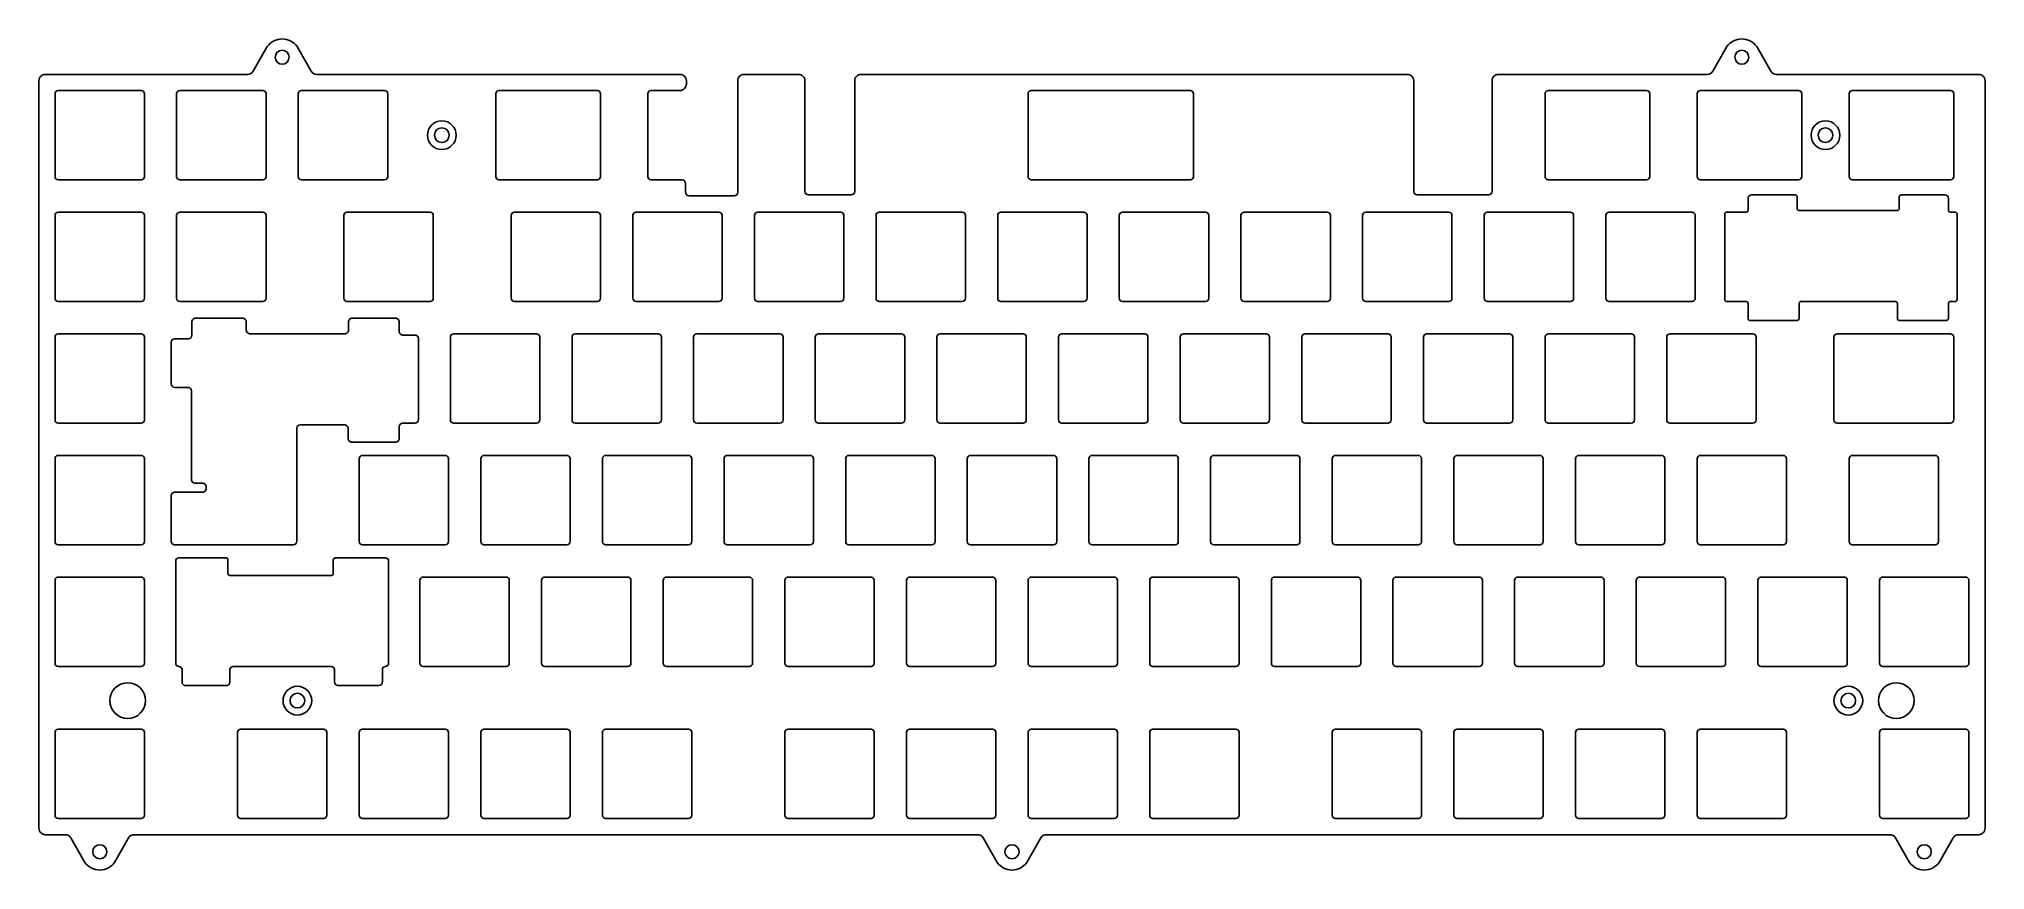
# Model space of a CAD drawing. Header units: millimetres. Extents: x -305 to 0, y -1 to 129.
import ezdxf

# ---------------------------------------------------------------- set-up
doc = ezdxf.new("R2010")
doc.units = ezdxf.units.MM
doc.layers.get('0').update_dxf_attribs({"linetype": 'CONTINUOUS'})

msp = doc.modelspace()

# ---------------------------------------------------------------- linework, layer by layer
for points in [[(-203.53, 106.75, 0.414214), (-204.08, 107.3), (-208.91, 107.3, -0.414214), (-209.41, 107.8), (-209.41, 120.8, -0.414214), (-208.91, 121.3), (-204.4, 121.3, 0.414214), (-203.4, 122.3), (-203.4, 122.82, 0.414214), (-204.4, 123.82), (-261.31, 123.82, -0.269353), (-262.17, 124.33), (-264.37, 128.18, 0.511628), (-269.03, 128.18), (-271.23, 124.33, -0.269353), (-272.09, 123.82), (-303.8, 123.82, 0.414214), (-304.8, 122.82), (-304.8, 5.76, 0.414214), (-303.8, 4.76), (-300.67, 4.76, -0.269353), (-299.8, 4.26), (-297.6, 0.41, 0.511628), (-292.94, 0.41), (-290.75, 4.26, -0.269353), (-289.88, 4.76), (-157.79, 4.76, -0.269353), (-156.93, 4.26), (-154.73, 0.41, 0.511628), (-150.07, 0.41), (-147.87, 4.26, -0.269353), (-147.01, 4.76), (-14.92, 4.76, -0.269353), (-14.05, 4.26), (-11.85, 0.41, 0.511628), (-7.19, 0.41), (-5, 4.26, -0.269353), (-4.13, 4.76), (-1, 4.76, 0.414214), (0, 5.76), (0, 122.82, 0.414214), (-1, 123.82), (-32.71, 123.82, -0.269353), (-33.58, 124.33), (-35.77, 128.18, 0.511628), (-40.43, 128.18), (-42.63, 124.33, -0.269353), (-43.49, 123.82), (-76.21, 123.82, 0.414214), (-77.21, 122.82), (-77.21, 105.5, -0.414214), (-77.76, 104.95), (-88.93, 104.95, -0.414214), (-89.48, 105.5), (-89.48, 122.82, 0.414214), (-90.48, 123.82), (-176.02, 123.82, 0.414214), (-177.02, 122.82), (-177.02, 105.5, -0.414214), (-177.57, 104.95), (-184.29, 104.95, -0.414214), (-184.84, 105.5), (-184.84, 122.82, 0.414214), (-185.84, 123.82), (-194.36, 123.82, 0.414214), (-195.36, 122.82), (-195.36, 105.35, -0.414214), (-195.91, 104.8), (-202.98, 104.8, -0.414214), (-203.53, 105.35)], [(-203.53, 106.75, 0.414214), (-204.08, 107.3), (-208.91, 107.3, -0.414214), (-209.41, 107.8), (-209.41, 120.8, -0.414214), (-208.91, 121.3), (-204.4, 121.3, 0.414214), (-203.4, 122.3), (-203.4, 122.82, 0.414214), (-204.4, 123.82), (-261.31, 123.82, -0.269353), (-262.17, 124.33), (-264.37, 128.18, 0.511628), (-269.03, 128.18), (-271.23, 124.33, -0.269353), (-272.09, 123.82), (-303.8, 123.82, 0.414214), (-304.8, 122.82), (-304.8, 5.76, 0.414214), (-303.8, 4.76), (-300.67, 4.76, -0.269353), (-299.8, 4.26), (-297.6, 0.41, 0.511628), (-292.94, 0.41), (-290.75, 4.26, -0.269353), (-289.88, 4.76), (-157.79, 4.76, -0.269353), (-156.93, 4.26), (-154.73, 0.41, 0.511628), (-150.07, 0.41), (-147.87, 4.26, -0.269353), (-147.01, 4.76), (-14.92, 4.76, -0.269353), (-14.05, 4.26), (-11.85, 0.41, 0.511628), (-7.19, 0.41), (-5, 4.26, -0.269353), (-4.13, 4.76), (-1, 4.76, 0.414214), (0, 5.76), (0, 122.82, 0.414214), (-1, 123.82), (-32.71, 123.82, -0.269353), (-33.58, 124.33), (-35.77, 128.18, 0.511628), (-40.43, 128.18), (-42.63, 124.33, -0.269353), (-43.49, 123.82), (-76.21, 123.82, 0.414214), (-77.21, 122.82), (-77.21, 105.5, -0.414214), (-77.76, 104.95), (-88.93, 104.95, -0.414214), (-89.48, 105.5), (-89.48, 122.82, 0.414214), (-90.48, 123.82), (-176.02, 123.82, 0.414214), (-177.02, 122.82), (-177.02, 105.5, -0.414214), (-177.57, 104.95), (-184.29, 104.95, -0.414214), (-184.84, 105.5), (-184.84, 122.82, 0.414214), (-185.84, 123.82), (-194.36, 123.82, 0.414214), (-195.36, 122.82), (-195.36, 105.35, -0.414214), (-195.91, 104.8), (-202.98, 104.8, -0.414214), (-203.53, 105.35)], [(-288.78, 107.3), (-301.78, 107.3, -0.414214), (-302.28, 107.8), (-302.28, 120.8, -0.414214), (-301.78, 121.3), (-288.78, 121.3, -0.414214), (-288.28, 120.8), (-288.28, 107.8, -0.414214)], [(-288.78, 107.3), (-301.78, 107.3, -0.414214), (-302.28, 107.8), (-302.28, 120.8, -0.414214), (-301.78, 121.3), (-288.78, 121.3, -0.414214), (-288.28, 120.8), (-288.28, 107.8, -0.414214)], [(-269.73, 107.3), (-282.73, 107.3, -0.414214), (-283.23, 107.8), (-283.23, 120.8, -0.414214), (-282.73, 121.3), (-269.73, 121.3, -0.414214), (-269.23, 120.8), (-269.23, 107.8, -0.414214)], [(-269.73, 107.3), (-282.73, 107.3, -0.414214), (-283.23, 107.8), (-283.23, 120.8, -0.414214), (-282.73, 121.3), (-269.73, 121.3, -0.414214), (-269.23, 120.8), (-269.23, 107.8, -0.414214)], [(-250.68, 107.3), (-263.68, 107.3, -0.414214), (-264.18, 107.8), (-264.18, 120.8, -0.414214), (-263.68, 121.3), (-250.68, 121.3, -0.414214), (-250.18, 120.8), (-250.18, 107.8, -0.414214)], [(-250.68, 107.3), (-263.68, 107.3, -0.414214), (-264.18, 107.8), (-264.18, 120.8, -0.414214), (-263.68, 121.3), (-250.68, 121.3, -0.414214), (-250.18, 120.8), (-250.18, 107.8, -0.414214)], [(-232.72, 121.3), (-217.34, 121.3, -0.414214), (-216.84, 120.8), (-216.84, 107.8, -0.414214), (-217.34, 107.3), (-232.72, 107.3, -0.414214), (-233.22, 107.8), (-233.22, 120.8, -0.414214)], [(-232.72, 121.3), (-217.34, 121.3, -0.414214), (-216.84, 120.8), (-216.84, 107.8, -0.414214), (-217.34, 107.3), (-232.72, 107.3, -0.414214), (-233.22, 107.8), (-233.22, 120.8, -0.414214)], [(-124.47, 107.3), (-149.38, 107.3, -0.414214), (-149.88, 107.8), (-149.88, 120.8, -0.414214), (-149.38, 121.3), (-124.47, 121.3, -0.414214), (-123.97, 120.8), (-123.97, 107.8, -0.414214)], [(-124.47, 107.3), (-149.38, 107.3, -0.414214), (-149.88, 107.8), (-149.88, 120.8, -0.414214), (-149.38, 121.3), (-124.47, 121.3, -0.414214), (-123.97, 120.8), (-123.97, 107.8, -0.414214)], [(-53.03, 107.3), (-68.41, 107.3, -0.414214), (-68.91, 107.8), (-68.91, 120.8, -0.414214), (-68.41, 121.3), (-53.03, 121.3, -0.414214), (-52.53, 120.8), (-52.53, 107.8, -0.414214)], [(-53.03, 107.3), (-68.41, 107.3, -0.414214), (-68.91, 107.8), (-68.91, 120.8, -0.414214), (-68.41, 121.3), (-53.03, 121.3, -0.414214), (-52.53, 120.8), (-52.53, 107.8, -0.414214)], [(-29.22, 107.3), (-44.6, 107.3, -0.414214), (-45.1, 107.8), (-45.1, 120.8, -0.414214), (-44.6, 121.3), (-29.22, 121.3, -0.414214), (-28.72, 120.8), (-28.72, 107.8, -0.414214)], [(-29.22, 107.3), (-44.6, 107.3, -0.414214), (-45.1, 107.8), (-45.1, 120.8, -0.414214), (-44.6, 121.3), (-29.22, 121.3, -0.414214), (-28.72, 120.8), (-28.72, 107.8, -0.414214)], [(-5.41, 107.3), (-20.79, 107.3, -0.414214), (-21.29, 107.8), (-21.29, 120.8, -0.414214), (-20.79, 121.3), (-5.41, 121.3, -0.414214), (-4.91, 120.8), (-4.91, 107.8, -0.414214)], [(-5.41, 107.3), (-20.79, 107.3, -0.414214), (-21.29, 107.8), (-21.29, 120.8, -0.414214), (-20.79, 121.3), (-5.41, 121.3, -0.414214), (-4.91, 120.8), (-4.91, 107.8, -0.414214)], [(-29.43, 102.8, 0.414214), (-29.13, 102.5), (-13.73, 102.5, 0.414214), (-13.43, 102.8), (-13.43, 104.64, -0.414214), (-13.13, 104.94), (-6.29, 104.94, -0.414214), (-5.74, 104.39), (-5.74, 102.55, 0.414214), (-5.44, 102.25), (-4.69, 102.25, -0.414214), (-4.39, 101.95), (-4.39, 88.55, -0.414214), (-4.69, 88.25), (-5.44, 88.25, 0.414214), (-5.74, 87.95), (-5.74, 85.6, -0.414214), (-6.04, 85.3), (-13.44, 85.3, -0.414214), (-13.74, 85.6), (-13.74, 87.95, 0.414214), (-14.04, 88.25), (-28.82, 88.25, 0.414214), (-29.12, 87.95), (-29.12, 85.6, -0.414214), (-29.42, 85.3), (-36.82, 85.3, -0.414214), (-37.12, 85.6), (-37.12, 87.95, 0.414214), (-37.42, 88.25), (-40.47, 88.25, -0.414214), (-40.77, 88.55), (-40.77, 101.95, -0.414214), (-40.47, 102.25), (-37.42, 102.25, 0.414214), (-37.12, 102.55), (-37.12, 104.39, -0.414214), (-36.57, 104.94), (-29.73, 104.94, -0.414214), (-29.43, 104.64)], [(-29.43, 102.8, 0.414214), (-29.13, 102.5), (-13.73, 102.5, 0.414214), (-13.43, 102.8), (-13.43, 104.64, -0.414214), (-13.13, 104.94), (-6.29, 104.94, -0.414214), (-5.74, 104.39), (-5.74, 102.55, 0.414214), (-5.44, 102.25), (-4.69, 102.25, -0.414214), (-4.39, 101.95), (-4.39, 88.55, -0.414214), (-4.69, 88.25), (-5.44, 88.25, 0.414214), (-5.74, 87.95), (-5.74, 85.6, -0.414214), (-6.04, 85.3), (-13.44, 85.3, -0.414214), (-13.74, 85.6), (-13.74, 87.95, 0.414214), (-14.04, 88.25), (-28.82, 88.25, 0.414214), (-29.12, 87.95), (-29.12, 85.6, -0.414214), (-29.42, 85.3), (-36.82, 85.3, -0.414214), (-37.12, 85.6), (-37.12, 87.95, 0.414214), (-37.42, 88.25), (-40.47, 88.25, -0.414214), (-40.77, 88.55), (-40.77, 101.95, -0.414214), (-40.47, 102.25), (-37.42, 102.25, 0.414214), (-37.12, 102.55), (-37.12, 104.39, -0.414214), (-36.57, 104.94), (-29.73, 104.94, -0.414214), (-29.43, 104.64)], [(-302.28, 88.75), (-302.28, 101.75, -0.414214), (-301.78, 102.25), (-288.78, 102.25, -0.414214), (-288.28, 101.75), (-288.28, 88.75, -0.414214), (-288.78, 88.25), (-301.78, 88.25, -0.414214)], [(-302.28, 88.75), (-302.28, 101.75, -0.414214), (-301.78, 102.25), (-288.78, 102.25, -0.414214), (-288.28, 101.75), (-288.28, 88.75, -0.414214), (-288.78, 88.25), (-301.78, 88.25, -0.414214)], [(-269.73, 88.25), (-282.73, 88.25, -0.414214), (-283.23, 88.75), (-283.23, 101.75, -0.414214), (-282.73, 102.25), (-269.73, 102.25, -0.414214), (-269.23, 101.75), (-269.23, 88.75, -0.414214)], [(-269.73, 88.25), (-282.73, 88.25, -0.414214), (-283.23, 88.75), (-283.23, 101.75, -0.414214), (-282.73, 102.25), (-269.73, 102.25, -0.414214), (-269.23, 101.75), (-269.23, 88.75, -0.414214)], [(-243.53, 88.25), (-256.53, 88.25, -0.414214), (-257.03, 88.75), (-257.03, 101.75, -0.414214), (-256.53, 102.25), (-243.53, 102.25, -0.414214), (-243.03, 101.75), (-243.03, 88.75, -0.414214)], [(-243.53, 88.25), (-256.53, 88.25, -0.414214), (-257.03, 88.75), (-257.03, 101.75, -0.414214), (-256.53, 102.25), (-243.53, 102.25, -0.414214), (-243.03, 101.75), (-243.03, 88.75, -0.414214)], [(-217.34, 88.25), (-230.34, 88.25, -0.414214), (-230.84, 88.75), (-230.84, 101.75, -0.414214), (-230.34, 102.25), (-217.34, 102.25, -0.414214), (-216.84, 101.75), (-216.84, 88.75, -0.414214)], [(-217.34, 88.25), (-230.34, 88.25, -0.414214), (-230.84, 88.75), (-230.84, 101.75, -0.414214), (-230.34, 102.25), (-217.34, 102.25, -0.414214), (-216.84, 101.75), (-216.84, 88.75, -0.414214)], [(-198.29, 88.25, 0.414214), (-197.79, 88.75), (-197.79, 101.75, 0.414214), (-198.29, 102.25), (-211.29, 102.25, 0.414214), (-211.79, 101.75), (-211.79, 88.75, 0.414214), (-211.29, 88.25)], [(-198.29, 88.25, 0.414214), (-197.79, 88.75), (-197.79, 101.75, 0.414214), (-198.29, 102.25), (-211.29, 102.25, 0.414214), (-211.79, 101.75), (-211.79, 88.75, 0.414214), (-211.29, 88.25)], [(-179.24, 88.25), (-192.24, 88.25, -0.414214), (-192.74, 88.75), (-192.74, 101.75, -0.414214), (-192.24, 102.25), (-179.24, 102.25, -0.414214), (-178.74, 101.75), (-178.74, 88.75, -0.414214)], [(-179.24, 88.25), (-192.24, 88.25, -0.414214), (-192.74, 88.75), (-192.74, 101.75, -0.414214), (-192.24, 102.25), (-179.24, 102.25, -0.414214), (-178.74, 101.75), (-178.74, 88.75, -0.414214)], [(-160.19, 88.25), (-173.19, 88.25, -0.414214), (-173.69, 88.75), (-173.69, 101.75, -0.414214), (-173.19, 102.25), (-160.19, 102.25, -0.414214), (-159.69, 101.75), (-159.69, 88.75, -0.414214)], [(-160.19, 88.25), (-173.19, 88.25, -0.414214), (-173.69, 88.75), (-173.69, 101.75, -0.414214), (-173.19, 102.25), (-160.19, 102.25, -0.414214), (-159.69, 101.75), (-159.69, 88.75, -0.414214)], [(-141.14, 88.25), (-154.14, 88.25, -0.414214), (-154.64, 88.75), (-154.64, 101.75, -0.414214), (-154.14, 102.25), (-141.14, 102.25, -0.414214), (-140.64, 101.75), (-140.64, 88.75, -0.414214)], [(-141.14, 88.25), (-154.14, 88.25, -0.414214), (-154.64, 88.75), (-154.64, 101.75, -0.414214), (-154.14, 102.25), (-141.14, 102.25, -0.414214), (-140.64, 101.75), (-140.64, 88.75, -0.414214)], [(-122.09, 88.25), (-135.09, 88.25, -0.414214), (-135.59, 88.75), (-135.59, 101.75, -0.414214), (-135.09, 102.25), (-122.09, 102.25, -0.414214), (-121.59, 101.75), (-121.59, 88.75, -0.414214)], [(-122.09, 88.25), (-135.09, 88.25, -0.414214), (-135.59, 88.75), (-135.59, 101.75, -0.414214), (-135.09, 102.25), (-122.09, 102.25, -0.414214), (-121.59, 101.75), (-121.59, 88.75, -0.414214)], [(-103.04, 88.25), (-116.04, 88.25, -0.414214), (-116.54, 88.75), (-116.54, 101.75, -0.414214), (-116.04, 102.25), (-103.04, 102.25, -0.414214), (-102.54, 101.75), (-102.54, 88.75, -0.414214)], [(-103.04, 88.25), (-116.04, 88.25, -0.414214), (-116.54, 88.75), (-116.54, 101.75, -0.414214), (-116.04, 102.25), (-103.04, 102.25, -0.414214), (-102.54, 101.75), (-102.54, 88.75, -0.414214)], [(-83.99, 88.25), (-96.99, 88.25, -0.414214), (-97.49, 88.75), (-97.49, 101.75, -0.414214), (-96.99, 102.25), (-83.99, 102.25, -0.414214), (-83.49, 101.75), (-83.49, 88.75, -0.414214)], [(-83.99, 88.25), (-96.99, 88.25, -0.414214), (-97.49, 88.75), (-97.49, 101.75, -0.414214), (-96.99, 102.25), (-83.99, 102.25, -0.414214), (-83.49, 101.75), (-83.49, 88.75, -0.414214)], [(-64.94, 88.25), (-77.94, 88.25, -0.414214), (-78.44, 88.75), (-78.44, 101.75, -0.414214), (-77.94, 102.25), (-64.94, 102.25, -0.414214), (-64.44, 101.75), (-64.44, 88.75, -0.414214)], [(-64.94, 88.25), (-77.94, 88.25, -0.414214), (-78.44, 88.75), (-78.44, 101.75, -0.414214), (-77.94, 102.25), (-64.94, 102.25, -0.414214), (-64.44, 101.75), (-64.44, 88.75, -0.414214)], [(-45.39, 101.75, 0.414214), (-45.89, 102.25), (-58.89, 102.25, 0.414214), (-59.39, 101.75), (-59.39, 88.75, 0.414214), (-58.89, 88.25), (-45.89, 88.25, 0.414214), (-45.39, 88.75)], [(-45.39, 101.75, 0.414214), (-45.89, 102.25), (-58.89, 102.25, 0.414214), (-59.39, 101.75), (-59.39, 88.75, 0.414214), (-58.89, 88.25), (-45.89, 88.25, 0.414214), (-45.39, 88.75)], [(-248.98, 66.22), (-255.78, 66.22, -0.414214), (-256.38, 66.82), (-256.38, 68.35, 0.414214), (-256.98, 68.95), (-263.86, 68.95, 0.414214), (-264.41, 68.4), (-264.41, 50.7, -0.414214), (-264.96, 50.15), (-283.49, 50.15, -0.414214), (-284.09, 50.75), (-284.09, 57.8, -0.414214), (-283.49, 58.4), (-279.19, 58.4, 0.414214), (-278.59, 59), (-278.59, 59.2, 0.414214), (-279.19, 59.8), (-280.39, 59.8, -0.414214), (-280.89, 60.3), (-280.89, 74.26, 0.414214), (-281.44, 74.81), (-283.54, 74.81, -0.414214), (-284.09, 75.36), (-284.09, 81.86, -0.414214), (-283.54, 82.41), (-281.39, 82.41, 0.414214), (-280.84, 82.96), (-280.84, 85.05, -0.414214), (-280.24, 85.65), (-272.92, 85.65, -0.414214), (-272.32, 85.05), (-272.32, 83.8, 0.414214), (-271.72, 83.2), (-256.92, 83.2, 0.414214), (-256.32, 83.8), (-256.32, 85.05, -0.414214), (-255.72, 85.65), (-248.98, 85.65, -0.414214), (-248.38, 85.05), (-248.38, 83.6, 0.414214), (-247.78, 83), (-245.91, 83, -0.414214), (-245.36, 82.45), (-245.36, 69.75, -0.414214), (-245.91, 69.2), (-247.78, 69.2, 0.414214), (-248.38, 68.6), (-248.38, 66.82, -0.414214)], [(-248.98, 66.22), (-255.78, 66.22, -0.414214), (-256.38, 66.82), (-256.38, 68.35, 0.414214), (-256.98, 68.95), (-263.86, 68.95, 0.414214), (-264.41, 68.4), (-264.41, 50.7, -0.414214), (-264.96, 50.15), (-283.49, 50.15, -0.414214), (-284.09, 50.75), (-284.09, 57.8, -0.414214), (-283.49, 58.4), (-279.19, 58.4, 0.414214), (-278.59, 59), (-278.59, 59.2, 0.414214), (-279.19, 59.8), (-280.39, 59.8, -0.414214), (-280.89, 60.3), (-280.89, 74.26, 0.414214), (-281.44, 74.81), (-283.54, 74.81, -0.414214), (-284.09, 75.36), (-284.09, 81.86, -0.414214), (-283.54, 82.41), (-281.39, 82.41, 0.414214), (-280.84, 82.96), (-280.84, 85.05, -0.414214), (-280.24, 85.65), (-272.92, 85.65, -0.414214), (-272.32, 85.05), (-272.32, 83.8, 0.414214), (-271.72, 83.2), (-256.92, 83.2, 0.414214), (-256.32, 83.8), (-256.32, 85.05, -0.414214), (-255.72, 85.65), (-248.98, 85.65, -0.414214), (-248.38, 85.05), (-248.38, 83.6, 0.414214), (-247.78, 83), (-245.91, 83, -0.414214), (-245.36, 82.45), (-245.36, 69.75, -0.414214), (-245.91, 69.2), (-247.78, 69.2, 0.414214), (-248.38, 68.6), (-248.38, 66.82, -0.414214)], [(-288.78, 69.2), (-301.78, 69.2, -0.414214), (-302.28, 69.7), (-302.28, 82.7, -0.414214), (-301.78, 83.2), (-288.78, 83.2, -0.414214), (-288.28, 82.7), (-288.28, 69.7, -0.414214)], [(-288.78, 69.2), (-301.78, 69.2, -0.414214), (-302.28, 69.7), (-302.28, 82.7, -0.414214), (-301.78, 83.2), (-288.78, 83.2, -0.414214), (-288.28, 82.7), (-288.28, 69.7, -0.414214)], [(-226.86, 69.2), (-239.86, 69.2, -0.414214), (-240.36, 69.7), (-240.36, 82.7, -0.414214), (-239.86, 83.2), (-226.86, 83.2, -0.414214), (-226.36, 82.7), (-226.36, 69.7, -0.414214)], [(-226.86, 69.2), (-239.86, 69.2, -0.414214), (-240.36, 69.7), (-240.36, 82.7, -0.414214), (-239.86, 83.2), (-226.86, 83.2, -0.414214), (-226.36, 82.7), (-226.36, 69.7, -0.414214)], [(-207.81, 69.2), (-220.81, 69.2, -0.414214), (-221.31, 69.7), (-221.31, 82.7, -0.414214), (-220.81, 83.2), (-207.81, 83.2, -0.414214), (-207.31, 82.7), (-207.31, 69.7, -0.414214)], [(-207.81, 69.2), (-220.81, 69.2, -0.414214), (-221.31, 69.7), (-221.31, 82.7, -0.414214), (-220.81, 83.2), (-207.81, 83.2, -0.414214), (-207.31, 82.7), (-207.31, 69.7, -0.414214)], [(-188.76, 69.2), (-201.76, 69.2, -0.414214), (-202.26, 69.7), (-202.26, 82.7, -0.414214), (-201.76, 83.2), (-188.76, 83.2, -0.414214), (-188.26, 82.7), (-188.26, 69.7, -0.414214)], [(-188.76, 69.2), (-201.76, 69.2, -0.414214), (-202.26, 69.7), (-202.26, 82.7, -0.414214), (-201.76, 83.2), (-188.76, 83.2, -0.414214), (-188.26, 82.7), (-188.26, 69.7, -0.414214)], [(-169.71, 69.2), (-182.71, 69.2, -0.414214), (-183.21, 69.7), (-183.21, 82.7, -0.414214), (-182.71, 83.2), (-169.71, 83.2, -0.414214), (-169.21, 82.7), (-169.21, 69.7, -0.414214)], [(-169.71, 69.2), (-182.71, 69.2, -0.414214), (-183.21, 69.7), (-183.21, 82.7, -0.414214), (-182.71, 83.2), (-169.71, 83.2, -0.414214), (-169.21, 82.7), (-169.21, 69.7, -0.414214)], [(-150.66, 69.2), (-163.66, 69.2, -0.414214), (-164.16, 69.7), (-164.16, 82.7, -0.414214), (-163.66, 83.2), (-150.66, 83.2, -0.414214), (-150.16, 82.7), (-150.16, 69.7, -0.414214)], [(-150.66, 69.2), (-163.66, 69.2, -0.414214), (-164.16, 69.7), (-164.16, 82.7, -0.414214), (-163.66, 83.2), (-150.66, 83.2, -0.414214), (-150.16, 82.7), (-150.16, 69.7, -0.414214)], [(-131.61, 69.2), (-144.61, 69.2, -0.414214), (-145.11, 69.7), (-145.11, 82.7, -0.414214), (-144.61, 83.2), (-131.61, 83.2, -0.414214), (-131.11, 82.7), (-131.11, 69.7, -0.414214)], [(-131.61, 69.2), (-144.61, 69.2, -0.414214), (-145.11, 69.7), (-145.11, 82.7, -0.414214), (-144.61, 83.2), (-131.61, 83.2, -0.414214), (-131.11, 82.7), (-131.11, 69.7, -0.414214)], [(-112.56, 69.2, 0.414214), (-112.06, 69.7), (-112.06, 82.7, 0.414214), (-112.56, 83.2), (-125.56, 83.2, 0.414214), (-126.06, 82.7), (-126.06, 69.7, 0.414214), (-125.56, 69.2)], [(-112.56, 69.2, 0.414214), (-112.06, 69.7), (-112.06, 82.7, 0.414214), (-112.56, 83.2), (-125.56, 83.2, 0.414214), (-126.06, 82.7), (-126.06, 69.7, 0.414214), (-125.56, 69.2)], [(-93.51, 69.2, 0.414214), (-93.01, 69.7), (-93.01, 82.7, 0.414214), (-93.51, 83.2), (-106.51, 83.2, 0.414214), (-107.01, 82.7), (-107.01, 69.7, 0.414214), (-106.51, 69.2)], [(-93.51, 69.2, 0.414214), (-93.01, 69.7), (-93.01, 82.7, 0.414214), (-93.51, 83.2), (-106.51, 83.2, 0.414214), (-107.01, 82.7), (-107.01, 69.7, 0.414214), (-106.51, 69.2)], [(-74.46, 69.2), (-87.46, 69.2, -0.414214), (-87.96, 69.7), (-87.96, 82.7, -0.414214), (-87.46, 83.2), (-74.46, 83.2, -0.414214), (-73.96, 82.7), (-73.96, 69.7, -0.414214)], [(-74.46, 69.2), (-87.46, 69.2, -0.414214), (-87.96, 69.7), (-87.96, 82.7, -0.414214), (-87.46, 83.2), (-74.46, 83.2, -0.414214), (-73.96, 82.7), (-73.96, 69.7, -0.414214)], [(-55.41, 69.2), (-68.41, 69.2, -0.414214), (-68.91, 69.7), (-68.91, 82.7, -0.414214), (-68.41, 83.2), (-55.41, 83.2, -0.414214), (-54.91, 82.7), (-54.91, 69.7, -0.414214)], [(-55.41, 69.2), (-68.41, 69.2, -0.414214), (-68.91, 69.7), (-68.91, 82.7, -0.414214), (-68.41, 83.2), (-55.41, 83.2, -0.414214), (-54.91, 82.7), (-54.91, 69.7, -0.414214)], [(-36.36, 69.2), (-49.36, 69.2, -0.414214), (-49.86, 69.7), (-49.86, 82.7, -0.414214), (-49.36, 83.2), (-36.36, 83.2, -0.414214), (-35.86, 82.7), (-35.86, 69.7, -0.414214)], [(-36.36, 69.2), (-49.36, 69.2, -0.414214), (-49.86, 69.7), (-49.86, 82.7, -0.414214), (-49.36, 83.2), (-36.36, 83.2, -0.414214), (-35.86, 82.7), (-35.86, 69.7, -0.414214)], [(-23.17, 83.2), (-5.46, 83.2, -0.414214), (-4.91, 82.65), (-4.91, 69.75, -0.414214), (-5.46, 69.2), (-23.17, 69.2, -0.414214), (-23.67, 69.7), (-23.67, 82.7, -0.414214)], [(-23.17, 83.2), (-5.46, 83.2, -0.414214), (-4.91, 82.65), (-4.91, 69.75, -0.414214), (-5.46, 69.2), (-23.17, 69.2, -0.414214), (-23.67, 69.7), (-23.67, 82.7, -0.414214)], [(-302.28, 50.65), (-302.28, 63.65, -0.414214), (-301.78, 64.15), (-288.78, 64.15, -0.414214), (-288.28, 63.65), (-288.28, 50.65, -0.414214), (-288.78, 50.15), (-301.78, 50.15, -0.414214)], [(-302.28, 50.65), (-302.28, 63.65, -0.414214), (-301.78, 64.15), (-288.78, 64.15, -0.414214), (-288.28, 63.65), (-288.28, 50.65, -0.414214), (-288.78, 50.15), (-301.78, 50.15, -0.414214)], [(-241.15, 50.15), (-254.15, 50.15, -0.414214), (-254.65, 50.65), (-254.65, 63.65, -0.414214), (-254.15, 64.15), (-241.15, 64.15, -0.414214), (-240.65, 63.65), (-240.65, 50.65, -0.414214)], [(-241.15, 50.15), (-254.15, 50.15, -0.414214), (-254.65, 50.65), (-254.65, 63.65, -0.414214), (-254.15, 64.15), (-241.15, 64.15, -0.414214), (-240.65, 63.65), (-240.65, 50.65, -0.414214)], [(-222.1, 50.15), (-235.1, 50.15, -0.414214), (-235.6, 50.65), (-235.6, 63.65, -0.414214), (-235.1, 64.15), (-222.1, 64.15, -0.414214), (-221.6, 63.65), (-221.6, 50.65, -0.414214)], [(-222.1, 50.15), (-235.1, 50.15, -0.414214), (-235.6, 50.65), (-235.6, 63.65, -0.414214), (-235.1, 64.15), (-222.1, 64.15, -0.414214), (-221.6, 63.65), (-221.6, 50.65, -0.414214)], [(-203.05, 50.15), (-216.05, 50.15, -0.414214), (-216.55, 50.65), (-216.55, 63.65, -0.414214), (-216.05, 64.15), (-203.05, 64.15, -0.414214), (-202.55, 63.65), (-202.55, 50.65, -0.414214)], [(-203.05, 50.15), (-216.05, 50.15, -0.414214), (-216.55, 50.65), (-216.55, 63.65, -0.414214), (-216.05, 64.15), (-203.05, 64.15, -0.414214), (-202.55, 63.65), (-202.55, 50.65, -0.414214)], [(-184, 50.15), (-197, 50.15, -0.414214), (-197.5, 50.65), (-197.5, 63.65, -0.414214), (-197, 64.15), (-184, 64.15, -0.414214), (-183.5, 63.65), (-183.5, 50.65, -0.414214)], [(-184, 50.15), (-197, 50.15, -0.414214), (-197.5, 50.65), (-197.5, 63.65, -0.414214), (-197, 64.15), (-184, 64.15, -0.414214), (-183.5, 63.65), (-183.5, 50.65, -0.414214)], [(-164.95, 50.15, 0.414214), (-164.45, 50.65), (-164.45, 63.65, 0.414214), (-164.95, 64.15), (-177.95, 64.15, 0.414214), (-178.45, 63.65), (-178.45, 50.65, 0.414214), (-177.95, 50.15)], [(-164.95, 50.15, 0.414214), (-164.45, 50.65), (-164.45, 63.65, 0.414214), (-164.95, 64.15), (-177.95, 64.15, 0.414214), (-178.45, 63.65), (-178.45, 50.65, 0.414214), (-177.95, 50.15)], [(-145.9, 50.15), (-158.9, 50.15, -0.414214), (-159.4, 50.65), (-159.4, 63.65, -0.414214), (-158.9, 64.15), (-145.9, 64.15, -0.414214), (-145.4, 63.65), (-145.4, 50.65, -0.414214)], [(-145.9, 50.15), (-158.9, 50.15, -0.414214), (-159.4, 50.65), (-159.4, 63.65, -0.414214), (-158.9, 64.15), (-145.9, 64.15, -0.414214), (-145.4, 63.65), (-145.4, 50.65, -0.414214)], [(-126.85, 50.15), (-139.85, 50.15, -0.414214), (-140.35, 50.65), (-140.35, 63.65, -0.414214), (-139.85, 64.15), (-126.85, 64.15, -0.414214), (-126.35, 63.65), (-126.35, 50.65, -0.414214)], [(-126.85, 50.15), (-139.85, 50.15, -0.414214), (-140.35, 50.65), (-140.35, 63.65, -0.414214), (-139.85, 64.15), (-126.85, 64.15, -0.414214), (-126.35, 63.65), (-126.35, 50.65, -0.414214)], [(-107.8, 50.15), (-120.8, 50.15, -0.414214), (-121.3, 50.65), (-121.3, 63.65, -0.414214), (-120.8, 64.15), (-107.8, 64.15, -0.414214), (-107.3, 63.65), (-107.3, 50.65, -0.414214)], [(-107.8, 50.15), (-120.8, 50.15, -0.414214), (-121.3, 50.65), (-121.3, 63.65, -0.414214), (-120.8, 64.15), (-107.8, 64.15, -0.414214), (-107.3, 63.65), (-107.3, 50.65, -0.414214)], [(-88.75, 50.15), (-101.75, 50.15, -0.414214), (-102.25, 50.65), (-102.25, 63.65, -0.414214), (-101.75, 64.15), (-88.75, 64.15, -0.414214), (-88.25, 63.65), (-88.25, 50.65, -0.414214)], [(-88.75, 50.15), (-101.75, 50.15, -0.414214), (-102.25, 50.65), (-102.25, 63.65, -0.414214), (-101.75, 64.15), (-88.75, 64.15, -0.414214), (-88.25, 63.65), (-88.25, 50.65, -0.414214)], [(-69.7, 50.15), (-82.7, 50.15, -0.414214), (-83.2, 50.65), (-83.2, 63.65, -0.414214), (-82.7, 64.15), (-69.7, 64.15, -0.414214), (-69.2, 63.65), (-69.2, 50.65, -0.414214)], [(-69.7, 50.15), (-82.7, 50.15, -0.414214), (-83.2, 50.65), (-83.2, 63.65, -0.414214), (-82.7, 64.15), (-69.7, 64.15, -0.414214), (-69.2, 63.65), (-69.2, 50.65, -0.414214)], [(-50.65, 50.15), (-63.65, 50.15, -0.414214), (-64.15, 50.65), (-64.15, 63.65, -0.414214), (-63.65, 64.15), (-50.65, 64.15, -0.414214), (-50.15, 63.65), (-50.15, 50.65, -0.414214)], [(-50.65, 50.15), (-63.65, 50.15, -0.414214), (-64.15, 50.65), (-64.15, 63.65, -0.414214), (-63.65, 64.15), (-50.65, 64.15, -0.414214), (-50.15, 63.65), (-50.15, 50.65, -0.414214)], [(-31.6, 50.15), (-44.6, 50.15, -0.414214), (-45.1, 50.65), (-45.1, 63.65, -0.414214), (-44.6, 64.15), (-31.6, 64.15, -0.414214), (-31.1, 63.65), (-31.1, 50.65, -0.414214)], [(-31.6, 50.15), (-44.6, 50.15, -0.414214), (-45.1, 50.65), (-45.1, 63.65, -0.414214), (-44.6, 64.15), (-31.6, 64.15, -0.414214), (-31.1, 63.65), (-31.1, 50.65, -0.414214)], [(-7.79, 50.15), (-20.79, 50.15, -0.414214), (-21.29, 50.65), (-21.29, 63.65, -0.414214), (-20.79, 64.15), (-7.79, 64.15, -0.414214), (-7.29, 63.65), (-7.29, 50.65, -0.414214)], [(-7.79, 50.15), (-20.79, 50.15, -0.414214), (-21.29, 50.65), (-21.29, 63.65, -0.414214), (-20.79, 64.15), (-7.79, 64.15, -0.414214), (-7.29, 63.65), (-7.29, 50.65, -0.414214)], [(-275.2, 47.8), (-275.2, 45.65, 0.414214), (-274.9, 45.35), (-259, 45.35, 0.414214), (-258.7, 45.65), (-258.7, 47.8, -0.414214), (-258.4, 48.1), (-250.53, 48.1, -0.414214), (-250.03, 47.6), (-250.03, 31.65, -0.396734), (-250.54, 31.1, 0.396734), (-251.01, 30.6), (-251.01, 28.67, -0.414214), (-251.56, 28.12), (-257.96, 28.12, -0.414214), (-258.51, 28.67), (-258.51, 30.6, 0.414214), (-259.01, 31.1), (-274.39, 31.1, 0.414214), (-274.89, 30.6), (-274.89, 28.65, -0.414214), (-275.44, 28.1), (-281.84, 28.1, -0.414214), (-282.39, 28.65), (-282.39, 30.6, 0.396739), (-282.86, 31.1, -0.396739), (-283.38, 31.65), (-283.38, 47.6, -0.414214), (-282.88, 48.1), (-275.5, 48.1, -0.414214)], [(-275.2, 47.8), (-275.2, 45.65, 0.414214), (-274.9, 45.35), (-259, 45.35, 0.414214), (-258.7, 45.65), (-258.7, 47.8, -0.414214), (-258.4, 48.1), (-250.53, 48.1, -0.414214), (-250.03, 47.6), (-250.03, 31.65, -0.396734), (-250.54, 31.1, 0.396734), (-251.01, 30.6), (-251.01, 28.67, -0.414214), (-251.56, 28.12), (-257.96, 28.12, -0.414214), (-258.51, 28.67), (-258.51, 30.6, 0.414214), (-259.01, 31.1), (-274.39, 31.1, 0.414214), (-274.89, 30.6), (-274.89, 28.65, -0.414214), (-275.44, 28.1), (-281.84, 28.1, -0.414214), (-282.39, 28.65), (-282.39, 30.6, 0.396739), (-282.86, 31.1, -0.396739), (-283.38, 31.65), (-283.38, 47.6, -0.414214), (-282.88, 48.1), (-275.5, 48.1, -0.414214)], [(-288.78, 31.1), (-301.78, 31.1, -0.414214), (-302.28, 31.6), (-302.28, 44.6, -0.414214), (-301.78, 45.1), (-288.78, 45.1, -0.414214), (-288.28, 44.6), (-288.28, 31.6, -0.414214)], [(-288.78, 31.1), (-301.78, 31.1, -0.414214), (-302.28, 31.6), (-302.28, 44.6, -0.414214), (-301.78, 45.1), (-288.78, 45.1, -0.414214), (-288.28, 44.6), (-288.28, 31.6, -0.414214)], [(-231.63, 31.1), (-244.63, 31.1, -0.414214), (-245.13, 31.6), (-245.13, 44.6, -0.414214), (-244.63, 45.1), (-231.63, 45.1, -0.414214), (-231.13, 44.6), (-231.13, 31.6, -0.414214)], [(-231.63, 31.1), (-244.63, 31.1, -0.414214), (-245.13, 31.6), (-245.13, 44.6, -0.414214), (-244.63, 45.1), (-231.63, 45.1, -0.414214), (-231.13, 44.6), (-231.13, 31.6, -0.414214)], [(-212.58, 31.1), (-225.58, 31.1, -0.414214), (-226.08, 31.6), (-226.08, 44.6, -0.414214), (-225.58, 45.1), (-212.58, 45.1, -0.414214), (-212.08, 44.6), (-212.08, 31.6, -0.414214)], [(-212.58, 31.1), (-225.58, 31.1, -0.414214), (-226.08, 31.6), (-226.08, 44.6, -0.414214), (-225.58, 45.1), (-212.58, 45.1, -0.414214), (-212.08, 44.6), (-212.08, 31.6, -0.414214)], [(-193.53, 31.1), (-206.53, 31.1, -0.414214), (-207.03, 31.6), (-207.03, 44.6, -0.414214), (-206.53, 45.1), (-193.53, 45.1, -0.414214), (-193.03, 44.6), (-193.03, 31.6, -0.414214)], [(-193.53, 31.1), (-206.53, 31.1, -0.414214), (-207.03, 31.6), (-207.03, 44.6, -0.414214), (-206.53, 45.1), (-193.53, 45.1, -0.414214), (-193.03, 44.6), (-193.03, 31.6, -0.414214)], [(-174.48, 31.1), (-187.48, 31.1, -0.414214), (-187.98, 31.6), (-187.98, 44.6, -0.414214), (-187.48, 45.1), (-174.48, 45.1, -0.414214), (-173.98, 44.6), (-173.98, 31.6, -0.414214)], [(-174.48, 31.1), (-187.48, 31.1, -0.414214), (-187.98, 31.6), (-187.98, 44.6, -0.414214), (-187.48, 45.1), (-174.48, 45.1, -0.414214), (-173.98, 44.6), (-173.98, 31.6, -0.414214)], [(-155.43, 31.1), (-168.43, 31.1, -0.414214), (-168.93, 31.6), (-168.93, 44.6, -0.414214), (-168.43, 45.1), (-155.43, 45.1, -0.414214), (-154.93, 44.6), (-154.93, 31.6, -0.414214)], [(-155.43, 31.1), (-168.43, 31.1, -0.414214), (-168.93, 31.6), (-168.93, 44.6, -0.414214), (-168.43, 45.1), (-155.43, 45.1, -0.414214), (-154.93, 44.6), (-154.93, 31.6, -0.414214)], [(-149.88, 31.6), (-149.88, 44.6, -0.414214), (-149.38, 45.1), (-136.38, 45.1, -0.414214), (-135.88, 44.6), (-135.88, 31.6, -0.414214), (-136.38, 31.1), (-149.38, 31.1, -0.414214)], [(-149.88, 31.6), (-149.88, 44.6, -0.414214), (-149.38, 45.1), (-136.38, 45.1, -0.414214), (-135.88, 44.6), (-135.88, 31.6, -0.414214), (-136.38, 31.1), (-149.38, 31.1, -0.414214)], [(-117.33, 31.1, 0.414214), (-116.83, 31.6), (-116.83, 44.6, 0.414214), (-117.33, 45.1), (-130.33, 45.1, 0.414214), (-130.83, 44.6), (-130.83, 31.6, 0.414214), (-130.33, 31.1)], [(-117.33, 31.1, 0.414214), (-116.83, 31.6), (-116.83, 44.6, 0.414214), (-117.33, 45.1), (-130.33, 45.1, 0.414214), (-130.83, 44.6), (-130.83, 31.6, 0.414214), (-130.33, 31.1)], [(-98.28, 31.1), (-111.28, 31.1, -0.414214), (-111.78, 31.6), (-111.78, 44.6, -0.414214), (-111.28, 45.1), (-98.28, 45.1, -0.414214), (-97.78, 44.6), (-97.78, 31.6, -0.414214)], [(-98.28, 31.1), (-111.28, 31.1, -0.414214), (-111.78, 31.6), (-111.78, 44.6, -0.414214), (-111.28, 45.1), (-98.28, 45.1, -0.414214), (-97.78, 44.6), (-97.78, 31.6, -0.414214)], [(-79.23, 31.1), (-92.23, 31.1, -0.414214), (-92.73, 31.6), (-92.73, 44.6, -0.414214), (-92.23, 45.1), (-79.23, 45.1, -0.414214), (-78.73, 44.6), (-78.73, 31.6, -0.414214)], [(-79.23, 31.1), (-92.23, 31.1, -0.414214), (-92.73, 31.6), (-92.73, 44.6, -0.414214), (-92.23, 45.1), (-79.23, 45.1, -0.414214), (-78.73, 44.6), (-78.73, 31.6, -0.414214)], [(-60.18, 31.1), (-73.18, 31.1, -0.414214), (-73.68, 31.6), (-73.68, 44.6, -0.414214), (-73.18, 45.1), (-60.18, 45.1, -0.414214), (-59.68, 44.6), (-59.68, 31.6, -0.414214)], [(-60.18, 31.1), (-73.18, 31.1, -0.414214), (-73.68, 31.6), (-73.68, 44.6, -0.414214), (-73.18, 45.1), (-60.18, 45.1, -0.414214), (-59.68, 44.6), (-59.68, 31.6, -0.414214)], [(-41.13, 31.1), (-54.13, 31.1, -0.414214), (-54.63, 31.6), (-54.63, 44.6, -0.414214), (-54.13, 45.1), (-41.13, 45.1, -0.414214), (-40.63, 44.6), (-40.63, 31.6, -0.414214)], [(-41.13, 31.1), (-54.13, 31.1, -0.414214), (-54.63, 31.6), (-54.63, 44.6, -0.414214), (-54.13, 45.1), (-41.13, 45.1, -0.414214), (-40.63, 44.6), (-40.63, 31.6, -0.414214)], [(-22.08, 31.1), (-35.08, 31.1, -0.414214), (-35.58, 31.6), (-35.58, 44.6, -0.414214), (-35.08, 45.1), (-22.08, 45.1, -0.414214), (-21.58, 44.6), (-21.58, 31.6, -0.414214)], [(-22.08, 31.1), (-35.08, 31.1, -0.414214), (-35.58, 31.6), (-35.58, 44.6, -0.414214), (-35.08, 45.1), (-22.08, 45.1, -0.414214), (-21.58, 44.6), (-21.58, 31.6, -0.414214)], [(-16.53, 31.6), (-16.53, 44.6, -0.414214), (-16.03, 45.1), (-3.03, 45.1, -0.414214), (-2.53, 44.6), (-2.53, 31.6, -0.414214), (-3.03, 31.1), (-16.03, 31.1, -0.414214)], [(-16.53, 31.6), (-16.53, 44.6, -0.414214), (-16.03, 45.1), (-3.03, 45.1, -0.414214), (-2.53, 44.6), (-2.53, 31.6, -0.414214), (-3.03, 31.1), (-16.03, 31.1, -0.414214)], [(-302.28, 7.79), (-302.28, 20.79, -0.414214), (-301.78, 21.29), (-288.78, 21.29, -0.414214), (-288.28, 20.79), (-288.28, 7.79, -0.414214), (-288.78, 7.29), (-301.78, 7.29, -0.414214)], [(-302.28, 7.79), (-302.28, 20.79, -0.414214), (-301.78, 21.29), (-288.78, 21.29, -0.414214), (-288.28, 20.79), (-288.28, 7.79, -0.414214), (-288.78, 7.29), (-301.78, 7.29, -0.414214)], [(-260.2, 7.29), (-273.2, 7.29, -0.414214), (-273.7, 7.79), (-273.7, 20.79, -0.414214), (-273.2, 21.29), (-260.2, 21.29, -0.414214), (-259.7, 20.79), (-259.7, 7.79, -0.414214)], [(-260.2, 7.29), (-273.2, 7.29, -0.414214), (-273.7, 7.79), (-273.7, 20.79, -0.414214), (-273.2, 21.29), (-260.2, 21.29, -0.414214), (-259.7, 20.79), (-259.7, 7.79, -0.414214)], [(-241.15, 7.29), (-254.15, 7.29, -0.414214), (-254.65, 7.79), (-254.65, 20.79, -0.414214), (-254.15, 21.29), (-241.15, 21.29, -0.414214), (-240.65, 20.79), (-240.65, 7.79, -0.414214)], [(-241.15, 7.29), (-254.15, 7.29, -0.414214), (-254.65, 7.79), (-254.65, 20.79, -0.414214), (-254.15, 21.29), (-241.15, 21.29, -0.414214), (-240.65, 20.79), (-240.65, 7.79, -0.414214)], [(-235.6, 7.79), (-235.6, 20.79, -0.414214), (-235.1, 21.29), (-222.1, 21.29, -0.414214), (-221.6, 20.79), (-221.6, 7.79, -0.414214), (-222.1, 7.29), (-235.1, 7.29, -0.414214)], [(-235.6, 7.79), (-235.6, 20.79, -0.414214), (-235.1, 21.29), (-222.1, 21.29, -0.414214), (-221.6, 20.79), (-221.6, 7.79, -0.414214), (-222.1, 7.29), (-235.1, 7.29, -0.414214)], [(-203.05, 7.29), (-216.05, 7.29, -0.414214), (-216.55, 7.79), (-216.55, 20.79, -0.414214), (-216.05, 21.29), (-203.05, 21.29, -0.414214), (-202.55, 20.79), (-202.55, 7.79, -0.414214)], [(-203.05, 7.29), (-216.05, 7.29, -0.414214), (-216.55, 7.79), (-216.55, 20.79, -0.414214), (-216.05, 21.29), (-203.05, 21.29, -0.414214), (-202.55, 20.79), (-202.55, 7.79, -0.414214)], [(-187.98, 7.79), (-187.98, 20.79, -0.414214), (-187.48, 21.29), (-174.48, 21.29, -0.414214), (-173.98, 20.79), (-173.98, 7.79, -0.414214), (-174.48, 7.29), (-187.48, 7.29, -0.414214)], [(-187.98, 7.79), (-187.98, 20.79, -0.414214), (-187.48, 21.29), (-174.48, 21.29, -0.414214), (-173.98, 20.79), (-173.98, 7.79, -0.414214), (-174.48, 7.29), (-187.48, 7.29, -0.414214)], [(-168.93, 7.79), (-168.93, 20.79, -0.414214), (-168.43, 21.29), (-155.43, 21.29, -0.414214), (-154.93, 20.79), (-154.93, 7.79, -0.414214), (-155.43, 7.29), (-168.43, 7.29, -0.414214)], [(-168.93, 7.79), (-168.93, 20.79, -0.414214), (-168.43, 21.29), (-155.43, 21.29, -0.414214), (-154.93, 20.79), (-154.93, 7.79, -0.414214), (-155.43, 7.29), (-168.43, 7.29, -0.414214)], [(-136.38, 7.29), (-149.38, 7.29, -0.414214), (-149.88, 7.79), (-149.88, 20.79, -0.414214), (-149.38, 21.29), (-136.38, 21.29, -0.414214), (-135.88, 20.79), (-135.88, 7.79, -0.414214)], [(-136.38, 7.29), (-149.38, 7.29, -0.414214), (-149.88, 7.79), (-149.88, 20.79, -0.414214), (-149.38, 21.29), (-136.38, 21.29, -0.414214), (-135.88, 20.79), (-135.88, 7.79, -0.414214)], [(-117.33, 7.29), (-130.33, 7.29, -0.414214), (-130.83, 7.79), (-130.83, 20.79, -0.414214), (-130.33, 21.29), (-117.33, 21.29, -0.414214), (-116.83, 20.79), (-116.83, 7.79, -0.414214)], [(-117.33, 7.29), (-130.33, 7.29, -0.414214), (-130.83, 7.79), (-130.83, 20.79, -0.414214), (-130.33, 21.29), (-117.33, 21.29, -0.414214), (-116.83, 20.79), (-116.83, 7.79, -0.414214)], [(-88.75, 7.29), (-101.75, 7.29, -0.414214), (-102.25, 7.79), (-102.25, 20.79, -0.414214), (-101.75, 21.29), (-88.75, 21.29, -0.414214), (-88.25, 20.79), (-88.25, 7.79, -0.414214)], [(-88.75, 7.29), (-101.75, 7.29, -0.414214), (-102.25, 7.79), (-102.25, 20.79, -0.414214), (-101.75, 21.29), (-88.75, 21.29, -0.414214), (-88.25, 20.79), (-88.25, 7.79, -0.414214)], [(-69.7, 7.29), (-82.7, 7.29, -0.414214), (-83.2, 7.79), (-83.2, 20.79, -0.414214), (-82.7, 21.29), (-69.7, 21.29, -0.414214), (-69.2, 20.79), (-69.2, 7.79, -0.414214)], [(-69.7, 7.29), (-82.7, 7.29, -0.414214), (-83.2, 7.79), (-83.2, 20.79, -0.414214), (-82.7, 21.29), (-69.7, 21.29, -0.414214), (-69.2, 20.79), (-69.2, 7.79, -0.414214)], [(-50.65, 7.29), (-63.65, 7.29, -0.414214), (-64.15, 7.79), (-64.15, 20.79, -0.414214), (-63.65, 21.29), (-50.65, 21.29, -0.414214), (-50.15, 20.79), (-50.15, 7.79, -0.414214)], [(-50.65, 7.29), (-63.65, 7.29, -0.414214), (-64.15, 7.79), (-64.15, 20.79, -0.414214), (-63.65, 21.29), (-50.65, 21.29, -0.414214), (-50.15, 20.79), (-50.15, 7.79, -0.414214)], [(-31.6, 7.29), (-44.6, 7.29, -0.414214), (-45.1, 7.79), (-45.1, 20.79, -0.414214), (-44.6, 21.29), (-31.6, 21.29, -0.414214), (-31.1, 20.79), (-31.1, 7.79, -0.414214)], [(-31.6, 7.29), (-44.6, 7.29, -0.414214), (-45.1, 7.79), (-45.1, 20.79, -0.414214), (-44.6, 21.29), (-31.6, 21.29, -0.414214), (-31.1, 20.79), (-31.1, 7.79, -0.414214)], [(-16.53, 7.79), (-16.53, 20.79, -0.414214), (-16.03, 21.29), (-3.03, 21.29, -0.414214), (-2.53, 20.79), (-2.53, 7.79, -0.414214), (-3.03, 7.29), (-16.03, 7.29, -0.414214)], [(-16.53, 7.79), (-16.53, 20.79, -0.414214), (-16.03, 21.29), (-3.03, 21.29, -0.414214), (-2.53, 20.79), (-2.53, 7.79, -0.414214), (-3.03, 7.29), (-16.03, 7.29, -0.414214)]]:
    msp.add_lwpolyline(points, format="xyb", close=True)
for centre, radius in [((-266.7, 126.5, 0), 1.1), ((-266.7, 126.5), 1.1), ((-38.1, 126.5, 0), 1.1), ((-38.1, 126.5), 1.1), ((-241.7, 114.3), 2.25), ((-241.7, 114.3), 2.25), ((-25, 114.3), 2.25), ((-25, 114.3), 2.25), ((-241.7, 114.3), 1.15), ((-25, 114.3), 1.15), ((-290.9, 25.75), 2.8), ((-290.9, 25.75), 2.8), ((-264.32, 25.75), 2.25), ((-264.32, 25.75), 2.25), ((-21.42, 25.75), 2.25), ((-21.42, 25.75), 2.25), ((-13.9, 25.75), 2.8), ((-13.9, 25.75), 2.8), ((-264.32, 25.75), 1.15), ((-21.42, 25.75), 1.15), ((-295.27, 2.09, 0), 1.1), ((-295.27, 2.09), 1.1), ((-152.4, 2.09, 0), 1.1), ((-152.4, 2.09), 1.1), ((-9.52, 2.09, 0), 1.1), ((-9.52, 2.09), 1.1)]:
    msp.add_circle(centre, radius)

doc.saveas('drawing.dxf')
